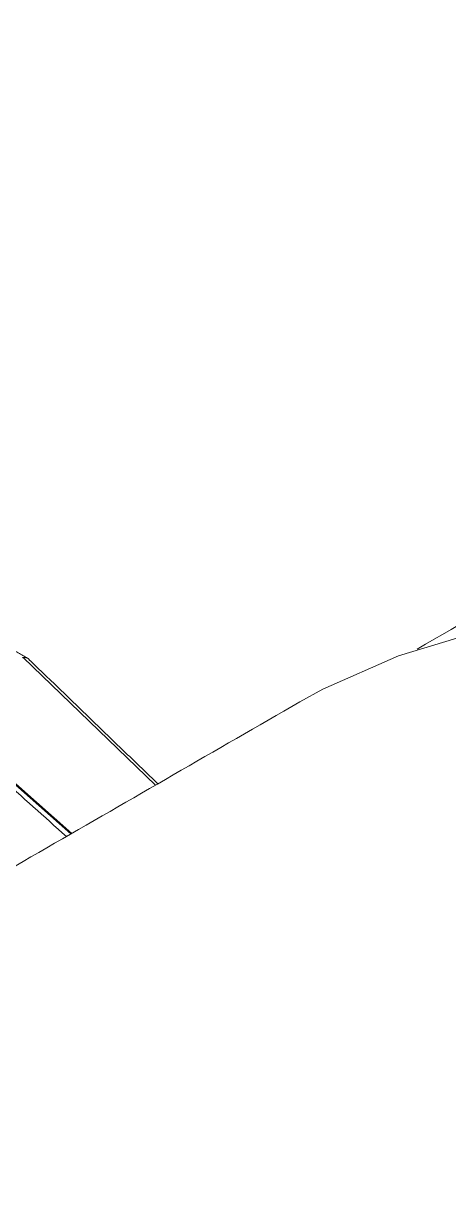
# Model space of a CAD drawing. Extents: x 12.1 to 108.7, y 1 to 80.4.
# Drawn here: x 73.103 to 73.667, y 63.331 to 64.878 of the extents above; entities that cross this region are included whole.
import ezdxf

# ---------------------------------------------------------------- set-up
doc = ezdxf.new("R2010")
doc.units = 0
doc.header["$MEASUREMENT"] = 0
doc.linetypes.add('SLD-Solid', pattern=[0])
doc.layers.add('OBJECT', color=7, linetype='CONTINUOUS')

msp = doc.modelspace()

# ---------------------------------------------------------------- linework, layer by layer
at = {"layer": 'OBJECT', "linetype": 'SLD-Solid', "lineweight": 15}
for p, q in [((73.2779, 63.8654), (73.1025, 64.035)), ((73.1657, 63.8006), (72.9884, 63.9578)), ((72.9895, 63.9585), (73.1668, 63.8013))]:
    msp.add_line(p, q, dxfattribs=at)
at = {"layer": 'OBJECT', "linetype": 'SLD-Solid', "lineweight": 15, "flags": 128}
msp.add_lwpolyline([(73.4695, 63.976), (73.5001, 63.9928), (73.6005, 64.0374), (73.7073, 64.0694), (73.8198, 64.0886), (73.9374, 64.095), (74.0596, 64.0884), (74.1855, 64.0689), (74.3145, 64.0367), (74.4458, 63.9918), (74.5788, 63.9346), (74.7127, 63.8654), (74.8467, 63.7845), (74.9802, 63.6925), (75.1123, 63.5898), (75.2423, 63.4769), (75.3695, 63.3546), (75.4932, 63.2235), (75.6127, 63.0843), (75.7274, 62.9379), (75.8365, 62.7849), (75.9395, 62.6264), (76.0359, 62.4631), (76.125, 62.296)], dxfattribs=at)
at = {"layer": 'OBJECT', "linetype": 'SLD-Solid', "lineweight": 15}
for centre, major_axis, ratio, start_param, end_param in [((73.1276, 64.0111), (0.0265, -0.0233), 0.210002, 2.946507, 3.087108), ((74.7004, 64.5758), (5.6696, -4.8663), 0.21421, 4.59186, 4.623677)]:
    msp.add_ellipse(centre, major_axis=major_axis, ratio=ratio, start_param=start_param, end_param=end_param, dxfattribs=at)
for points in [[(75.0656, 64.8776), (73.6253, 64.0462)], [(73.1081, 64.0339), (73.0585, 64.0625)], [(73.281, 63.8672), (73.1104, 64.0321)], [(73.4695, 63.976), (72.126, 63.2004)]]:
    msp.add_open_spline(points, degree=1, dxfattribs=at)
msp.add_open_spline([(73.1104, 64.0321), (73.1103, 64.0322), (73.1094, 64.0332), (73.1075, 64.0344), (73.105, 64.0351), (73.1032, 64.035), (73.1025, 64.035)], degree=3, knots=[0, 0, 0, 0, 0.045685, 0.402175, 0.778168, 1, 1, 1, 1], dxfattribs=at)

doc.saveas('drawing.dxf')
